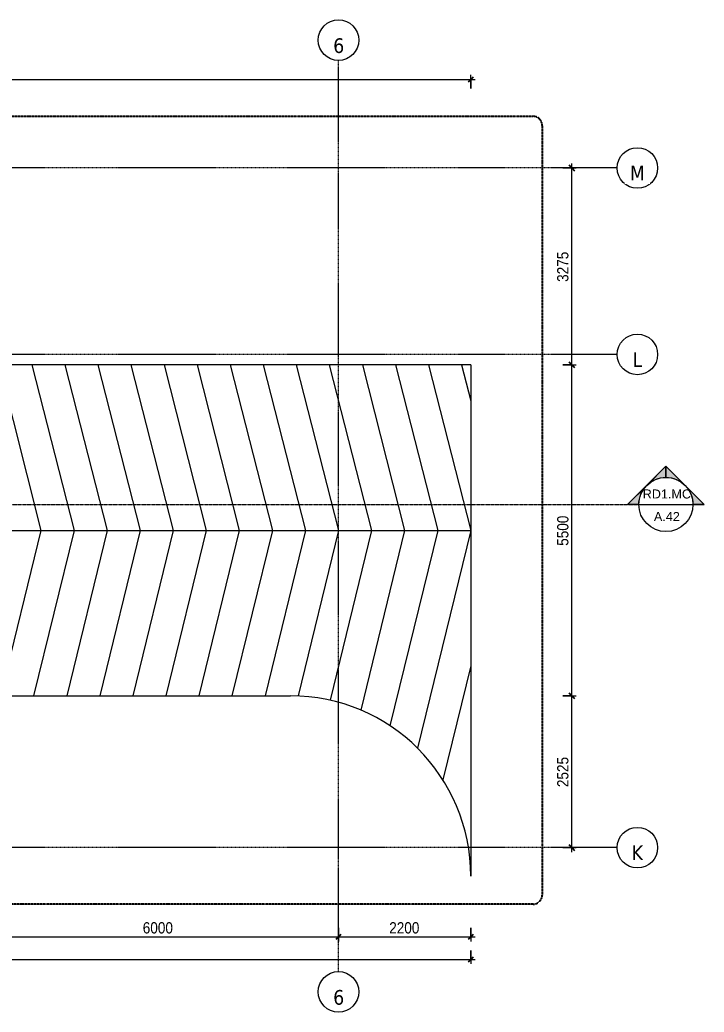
# Model space of a CAD drawing. Header units: millimetres. Extents: x 42313 to 135642, y -5392 to 75500.
# Drawn here: x 55651 to 67036, y 59002 to 75500 of the extents above; entities that cross this region are included whole.
import ezdxf

# ---------------------------------------------------------------- set-up
doc = ezdxf.new("R2010")
doc.units = ezdxf.units.MM
for name, pattern in [('Dash - Tight', [4.5, 3, -1.5]), ('Dash Dot 3_16_', [7.9375, 4.7625, -1.5875, 0, -1.5875]), ('Grid Line', [22.225, 12.7, -3.175, 3.175, -3.175]), ('Hidden', [7.14375, 4.7625, -2.38125])]:
    doc.linetypes.add(name, pattern=pattern)
for name, color, linetype, lineweight in [('A-ANNO-DIMS', 211, 'Continuous', 9), ('A-ANNO-DIMS-75', 211, 'Continuous', 9), ('A-DETL-GENF-2', 92, 'Dash - Tight', 18), ('A-DETL-GENF-3', 92, 'Hidden', 25), ('A-DETL-THIN', 151, 'Continuous', 18), ('G-ANNO-SYMB', 111, 'Continuous', 9), ('G-ANNO-SYMB-1', 111, 'Dash Dot 3_16_', 18), ('S-GRID-1', 1, 'Grid Line', 9), ('S-GRID-IDEN', 1, 'Continuous', 9)]:
    doc.layers.add(name, color=color, linetype=linetype, lineweight=lineweight)
doc.styles.add('Arial', font='arial.ttf', dxfattribs={"height": 150})
doc.styles.add('Tahoma_B', font='tahomabd.ttf', dxfattribs={"height": 243.75})
doc.styles.add('UTM Avo', font='', dxfattribs={"width": 0.9, "height": 187.5})
doc.styles.get('UTM Avo').set_extended_font_data('UTM Avo')
doc.dimstyles.new('1_Dim_chi_tiet_2_5', dxfattribs={"dimscale": 304.8, "dimtxt": 187.368928, "dimasz": 0.295276, "dimexe": 0.246063, "dimexo": 0.0625, "dimgap": 0.024606, "dimtad": 1, "dimdec": 0, "dimrnd": 5, "dimzin": 0, "dimdsep": 46, "dimtxsty": 'UTM Avo', "dimblk1": 'OBLIQUE', "dimblk2": 'OBLIQUE', "dimsah": 1, "dimcen": 0.09, "dimdle": 0.246063, "dimazin": 0, "dimtfac": 1, "dimtdec": 4, "dimtix": 1, "dimtmove": 0, "dimatfit": 3, "dimfxl": 0.492126, "dimfxlon": 1, "dimtvp": 1, "dimtolj": 1, "dimtzin": 0, "dimarcsym": 2})

# ---------------------------------------------------------------- blocks, each defined once
blk = doc.blocks.new('BORDER VIEW - BORDER VIEW-2145199-TKCS_RAMP DỐC 1 - MẶT BẰNG HẦM')
at = {"layer": 'A-DETL-GENF-3'}
for p, q in [((150, 13099), (20198, 13099)), ((0, 150), (0, 12949)), ((20348, 12949), (20348, 150)), ((20198, 0), (150, 0))]:
    blk.add_line(p, q, dxfattribs=at)
for centre, start, end in [((150, 12949), 90, 180), ((20198, 12949), 0, 90), ((150, 150), 180, 270), ((20198, 150), 270, 360)]:
    blk.add_arc(centre, 150, start, end, dxfattribs=at)
blk = doc.blocks.new('Grid - M_Grid Head - Circle-353313-TKCS_RAMP DỐC 1 - MẶT BẰNG HẦM')
at = {"layer": 'S-GRID-IDEN'}
blk.add_circle((0, 0), 4.5, dxfattribs=at)
blk = doc.blocks.new('Section - M_Section Head - Filled-352373-TKCS_RAMP DỐC 1 - MẶT BẰNG HẦM')
at = {"layer": 'G-ANNO-SYMB'}
h = blk.add_hatch(color=256, dxfattribs=at)
edge = h.paths.add_edge_path()
edge.add_line((-6, 8.49), (-6, 6))
edge.add_arc((-6, 0), 6, 90, 135)
edge.add_line((-10.24, 4.24), (-6, 8.49))
h = blk.add_hatch(color=256, dxfattribs=at)
edge = h.paths.add_edge_path()
edge.add_line((-6, 8.49), (-1.76, 4.24))
edge.add_arc((-6, 0), 6, 45, 90)
edge.add_line((-6, 6), (-6, 8.49))
h = blk.add_hatch(color=256, dxfattribs=at)
edge = h.paths.add_edge_path()
edge.add_line((-14.49, 0), (-10.24, 4.24))
edge.add_arc((-6, 0), 6, 135, 180)
edge.add_line((-12, 0), (-14.49, 0))
h = blk.add_hatch(color=256, dxfattribs=at)
edge = h.paths.add_edge_path()
edge.add_line((2.49, 0), (0, 0))
edge.add_arc((-6, 0), 6, 360, 405)
edge.add_line((-1.76, 4.24), (2.49, 0))
for p, q in [((-6, 8.49), (-14.49, 0)), ((-6, 8.49), (-10.24, 4.24)), ((-6, 8.49), (2.49, 0)), ((-6, 6), (-6, 8.49)), ((-6, 8.49), (-6, 6)), ((-1.76, 4.24), (-6, 8.49)), ((-10.24, 4.24), (-14.49, 0)), ((2.49, 0), (-1.76, 4.24)), ((-14.49, 0), (-12, 0)), ((0, 0), (2.49, 0)), ((-12, 0), (-14.49, 0)), ((0, 0), (2.49, 0))]:
    blk.add_line(p, q, dxfattribs=at)
for start, end in [(360, 180), (90, 135), (45, 90), (135, 180), (360, 45), (180, 360)]:
    blk.add_arc((-6, 0), 6, start, end, dxfattribs=at)
blk = doc.blocks.new('DIMBLOCK1-TKCS_RAMP DỐC 1 - MẶT BẰNG HẦM')
at = {"layer": 'A-ANNO-DIMS-75'}
for p, q in [((45953, 74360), (45953, 74585)), ((63153, 74360), (63153, 74585)), ((45878, 74510), (63228, 74510)), ((45953, 74510), (45953, 74360)), ((63153, 74510), (63153, 74360))]:
    blk.add_line(p, q, dxfattribs=at)
at = {"layer": 'A-ANNO-DIMS-75', "lineweight": 25}
for p, q in [((45953, 74510), (45908, 74465)), ((45953, 74510), (45998, 74555)), ((63153, 74510), (63108, 74465)), ((63153, 74510), (63198, 74555))]:
    blk.add_line(p, q, dxfattribs=at)
at = {"layer": 'A-ANNO-DIMS-75', "color": 0, "insert": (54232, 74753), "char_height": 187.5, "width": 770.29, "attachment_point": 1, "line_spacing_factor": 1.110334, "style": 'UTM Avo'}
blk.add_mtext('17200', dxfattribs=at)
blk = doc.blocks.new('_Oblique')
at = {"color": 0, "linetype": 'ByBlock', "lineweight": -2}
blk.add_line((-0.5, -0.5), (0.5, 0.5), dxfattribs=at)
blk = doc.blocks.new('DIMBLOCK6-TKCS_RAMP DỐC 1 - MẶT BẰNG HẦM')
at = {"layer": 'A-ANNO-DIMS-75'}
for p, q in [((54953, 60404), (54953, 60179)), ((54953, 60254), (54953, 60404)), ((60953, 60404), (60953, 60179)), ((60953, 60254), (60953, 60404)), ((54953, 60254), (60953, 60254))]:
    blk.add_line(p, q, dxfattribs=at)
at = {"layer": 'A-ANNO-DIMS-75', "lineweight": 25}
for p, q in [((54953, 60254), (54908, 60209)), ((54953, 60254), (54998, 60299)), ((60953, 60254), (60908, 60209)), ((60953, 60254), (60998, 60299))]:
    blk.add_line(p, q, dxfattribs=at)
at = {"layer": 'A-ANNO-DIMS-75', "color": 0, "insert": (57696, 60498), "char_height": 187.5, "width": 616.24, "attachment_point": 1, "line_spacing_factor": 1.110334, "style": 'UTM Avo'}
blk.add_mtext('6000', dxfattribs=at)
blk = doc.blocks.new('DIMBLOCK7-TKCS_RAMP DỐC 1 - MẶT BẰNG HẦM')
at = {"layer": 'A-ANNO-DIMS-75'}
for p, q in [((60953, 60404), (60953, 60179)), ((60953, 60254), (60953, 60404)), ((63153, 60404), (63153, 60179)), ((63153, 60254), (63153, 60404)), ((60953, 60254), (63228, 60254))]:
    blk.add_line(p, q, dxfattribs=at)
at = {"layer": 'A-ANNO-DIMS-75', "lineweight": 25}
for p, q in [((60953, 60254), (60908, 60209)), ((60953, 60254), (60998, 60299)), ((63153, 60254), (63108, 60209)), ((63153, 60254), (63198, 60299))]:
    blk.add_line(p, q, dxfattribs=at)
at = {"layer": 'A-ANNO-DIMS-75', "color": 0, "insert": (61796, 60498), "char_height": 187.5, "width": 616.24, "attachment_point": 1, "line_spacing_factor": 1.110334, "style": 'UTM Avo'}
blk.add_mtext('2200', dxfattribs=at)
blk = doc.blocks.new('DIMBLOCK8-TKCS_RAMP DỐC 1 - MẶT BẰNG HẦM')
at = {"layer": 'A-ANNO-DIMS-75'}
for p, q in [((44453, 60029), (44453, 59804)), ((44453, 59879), (44453, 60029)), ((63153, 60029), (63153, 59804)), ((63153, 59879), (63153, 60029)), ((44378, 59879), (63228, 59879))]:
    blk.add_line(p, q, dxfattribs=at)
at = {"layer": 'A-ANNO-DIMS-75', "lineweight": 25}
for p, q in [((44453, 59879), (44498, 59924)), ((63153, 59879), (63198, 59924)), ((44453, 59879), (44408, 59834)), ((63153, 59879), (63108, 59834))]:
    blk.add_line(p, q, dxfattribs=at)
at = {"layer": 'A-ANNO-DIMS-75', "color": 0, "insert": (53482, 60123), "char_height": 187.5, "width": 770.29, "attachment_point": 1, "line_spacing_factor": 1.110334, "style": 'UTM Avo'}
blk.add_mtext('18700', dxfattribs=at)
blk = doc.blocks.new('DIMBLOCK9-TKCS_RAMP DỐC 1 - MẶT BẰNG HẦM')
at = {"layer": 'A-ANNO-DIMS-75'}
for p, q in [((64683, 64262), (64908, 64262)), ((64833, 64262), (64683, 64262)), ((64833, 61662), (64833, 64262)), ((64683, 61737), (64908, 61737)), ((64833, 61737), (64683, 61737))]:
    blk.add_line(p, q, dxfattribs=at)
at = {"layer": 'A-ANNO-DIMS-75', "lineweight": 25}
for p, q in [((64833, 64262), (64788, 64307)), ((64833, 64262), (64878, 64217)), ((64833, 61737), (64788, 61782)), ((64833, 61737), (64878, 61692))]:
    blk.add_line(p, q, dxfattribs=at)
at = {"layer": 'A-ANNO-DIMS-75', "color": 0, "insert": (64590, 62743), "char_height": 187.5, "width": 616.24, "attachment_point": 1, "rotation": 90, "line_spacing_factor": 1.110334, "style": 'UTM Avo'}
blk.add_mtext('2525', dxfattribs=at)
blk = doc.blocks.new('DIMBLOCK10-TKCS_RAMP DỐC 1 - MẶT BẰNG HẦM')
at = {"layer": 'A-ANNO-DIMS-75', "lineweight": 25}
for p, q in [((64833, 69762), (64788, 69807)), ((64833, 69762), (64878, 69717)), ((64833, 64262), (64788, 64307)), ((64833, 64262), (64878, 64217))]:
    blk.add_line(p, q, dxfattribs=at)
at = {"layer": 'A-ANNO-DIMS-75'}
for p, q in [((64683, 69762), (64908, 69762)), ((64833, 69762), (64683, 69762)), ((64833, 64262), (64833, 69762)), ((64683, 64262), (64908, 64262)), ((64833, 64262), (64683, 64262))]:
    blk.add_line(p, q, dxfattribs=at)
at = {"layer": 'A-ANNO-DIMS-75', "color": 0, "insert": (64590, 66755), "char_height": 187.5, "width": 616.24, "attachment_point": 1, "rotation": 90, "line_spacing_factor": 1.110334, "style": 'UTM Avo'}
blk.add_mtext('5500', dxfattribs=at)
blk = doc.blocks.new('DIMBLOCK11-TKCS_RAMP DỐC 1 - MẶT BẰNG HẦM')
at = {"layer": 'A-ANNO-DIMS-75'}
for p, q in [((64833, 69762), (64833, 73112)), ((64683, 73037), (64908, 73037)), ((64833, 73037), (64683, 73037)), ((64683, 69762), (64908, 69762)), ((64833, 69762), (64683, 69762))]:
    blk.add_line(p, q, dxfattribs=at)
at = {"layer": 'A-ANNO-DIMS-75', "lineweight": 25}
for p, q in [((64833, 73037), (64788, 73082)), ((64833, 73037), (64878, 72992)), ((64833, 69762), (64788, 69807)), ((64833, 69762), (64878, 69717))]:
    blk.add_line(p, q, dxfattribs=at)
at = {"layer": 'A-ANNO-DIMS-75', "color": 0, "insert": (64590, 71143), "char_height": 187.5, "width": 616.24, "attachment_point": 1, "rotation": 90, "line_spacing_factor": 1.110334, "style": 'UTM Avo'}
blk.add_mtext('3275', dxfattribs=at)

msp = doc.modelspace()

# ---------------------------------------------------------------- linework, layer by layer
at = {"layer": 'A-DETL-THIN'}
for p, q in [((63152.6, 69761.9), (54952.6, 69761.9)), ((55299.6, 69761.9), (56002.6, 67011.9)), ((55849.6, 69761.9), (56552.6, 67011.9)), ((56399.6, 69761.9), (57102.6, 67011.9)), ((56949.6, 69761.9), (57652.6, 67011.9)), ((57499.6, 69761.9), (58202.6, 67011.9)), ((58049.6, 69761.9), (58752.6, 67011.9)), ((58599.6, 69761.9), (59302.6, 67011.9)), ((59149.6, 69761.9), (59852.6, 67011.9)), ((59699.6, 69761.9), (60402.6, 67011.9)), ((60249.2, 69763.5), (60952.6, 67011.9)), ((60799.6, 69761.9), (61502.6, 67011.9)), ((61349.6, 69761.9), (62052.6, 67011.9)), ((61899.6, 69761.9), (62602.6, 67011.9)), ((62449.6, 69761.9), (63152.6, 67011.9)), ((62999.6, 69761.9), (63152.6, 69163.7)), ((63152.6, 69761.9), (63152.6, 61261.9)), ((45952.6, 67011.9), (63152.6, 67011.9)), ((56002.6, 67011.9), (55330.5, 64261.9)), ((56552.6, 67011.9), (55880.5, 64261.9)), ((57102.6, 67011.9), (56430.5, 64261.9)), ((57652.6, 67011.9), (56980.5, 64261.9)), ((58202.6, 67011.9), (57530.5, 64261.9)), ((58752.6, 67011.9), (58080.5, 64261.9)), ((59302.6, 67011.9), (58630.5, 64261.9)), ((59852.6, 67011.9), (59180.5, 64261.9)), ((60402.6, 67011.9), (59730.5, 64261.9)), ((60952.6, 67011.9), (60279.8, 64259.2)), ((61502.6, 67011.9), (60812.5, 64188.4)), ((62052.6, 67011.9), (61322.4, 64024.4)), ((62602.6, 67011.9), (61808.7, 63763.4)), ((63152.6, 67011.9), (62267.3, 63389.8)), ((63152.6, 64761.4), (62688.9, 62864.1)), ((53452.6, 64261.9), (60152.6, 64261.9))]:
    msp.add_line(p, q, dxfattribs=at)
msp.add_arc((60152.6, 61261.9), 3000, 360, 90, dxfattribs=at)
at = {"layer": 'G-ANNO-SYMB'}
msp.add_line((65949.4, 67441.9), (66849.4, 67441.9), dxfattribs=at)
at = {"layer": 'G-ANNO-SYMB-1'}
msp.add_line((42776.6, 67441.9), (65949.4, 67441.9), dxfattribs=at)
at = {"layer": 'S-GRID-1'}
for p, q in [((63712, 73036.9), (44862.6, 73036.9)), ((60952.6, 61552), (60952.6, 72949.7)), ((65587, 73036.9), (63712, 73036.9)), ((63712, 69936.9), (44862.6, 69936.9)), ((65587, 69936.9), (63712, 69936.9)), ((63712, 61736.9), (44862.6, 61736.9)), ((65587, 61736.9), (63712, 61736.9)), ((60952.6, 59677), (60952.6, 61552))]:
    msp.add_line(p, q, dxfattribs=at)

# ---------------------------------------------------------------- block references
at = {"layer": 'A-DETL-GENF-2'}
msp.add_blockref('BORDER VIEW - BORDER VIEW-2145199-TKCS_RAMP DỐC 1 - MẶT BẰNG HẦM', (43992.6, 60796.9), dxfattribs=at)
at = {"layer": 'G-ANNO-SYMB', "extrusion": (0, 0, -1), "xscale": 74.99999999999996, "yscale": 74.99999999999996, "zscale": 74.99999999999996}
msp.add_blockref('Section - M_Section Head - Filled-352373-TKCS_RAMP DỐC 1 - MẶT BẰNG HẦM', (-65949.4, 67441.9), dxfattribs=at)
at = {"layer": 'S-GRID-IDEN', "xscale": 74.99999999999996, "yscale": 74.99999999999996, "zscale": 74.99999999999996}
for p in [(60952.6, 75162.2), (60952.6, 59339.5)]:
    msp.add_blockref('Grid - M_Grid Head - Circle-353313-TKCS_RAMP DỐC 1 - MẶT BẰNG HẦM', p, dxfattribs=at)
at = {"layer": 'S-GRID-IDEN', "xscale": 74.99999999999996, "yscale": 74.99999999999996, "zscale": 74.99999999999996, "rotation": 89.99999999999982}
for p in [(65924.5, 73036.9), (65924.5, 69936.9), (65924.5, 61736.9)]:
    msp.add_blockref('Grid - M_Grid Head - Circle-353313-TKCS_RAMP DỐC 1 - MẶT BẰNG HẦM', p, dxfattribs=at)

# ---------------------------------------------------------------- texts
at = {"layer": 'G-ANNO-SYMB', "char_height": 150, "attachment_point": 5, "line_spacing_factor": 0.936439, "style": 'Arial'}
for s, insert, width in [('\\pt952.5,1905,2857.5,3810,4762.5,5715,6667.5,7620,8572.5,9525,10477.5,11430,12382.5,13335,14287.5,15240,16192.5,17145,18097.5,19050,20002.5,20955,21907.5,22860,23812.5,24765,25717.5,26670,27622.5,28575,29527.5,30480;RD1.MC', (66415.3, 67615.9), 819), ('\\pt952.5,1905,2857.5,3810,4762.5,5715,6667.5,7620,8572.5,9525,10477.5,11430,12382.5,13335,14287.5,15240,16192.5,17145,18097.5,19050,20002.5,20955,21907.5,22860,23812.5,24765,25717.5,26670,27622.5,28575,29527.5,30480;A.42', (66415.3, 67241.7), 446.25)]:
    msp.add_mtext(s, dxfattribs=dict(at, insert=insert, width=width))

# ---------------------------------------------------------------- dimensions: what is measured, and where the dimension line sits
at = {"layer": 'A-ANNO-DIMS'}
for base, p1, p2, override, picture, middle in [((63152.6, 74509.7), (45952.6, 74359.7), (63152.6, 74359.7), {"dimpost": '<>', "dimfxl": 17200}, 'DIMBLOCK1-TKCS_RAMP DỐC 1 - MẶT BẰNG HẦM', (54552.6, 74614.2)), ((60952.6, 60254.4), (54952.6, 60404.4), (60952.6, 60404.4), {"dimpost": '<>', "dimfxl": 6000}, 'DIMBLOCK6-TKCS_RAMP DỐC 1 - MẶT BẰNG HẦM', (57952.6, 60358.9)), ((63152.6, 60254.4), (60952.6, 60404.4), (63152.6, 60404.4), {"dimpost": '<>', "dimfxl": 2200}, 'DIMBLOCK7-TKCS_RAMP DỐC 1 - MẶT BẰNG HẦM', (62052.6, 60358.9)), ((63152.6, 59879.4), (44452.6, 60029.4), (63152.6, 60029.4), {"dimpost": '<>', "dimfxl": 18700}, 'DIMBLOCK8-TKCS_RAMP DỐC 1 - MẶT BẰNG HẦM', (53802.6, 59983.9))]:
    dim = msp.add_linear_dim(base=base, p1=p1, p2=p2, dimstyle='1_Dim_chi_tiet_2_5', override=override, dxfattribs=at)
    dim.commit()
    dim.dimension.update_dxf_attribs({"geometry": picture, "text_midpoint": middle})
for base, p1, p2, override, picture, middle in [((64833.2, 73036.9), (64683.2, 69761.9), (64683.2, 73036.9), {"dimpost": '<>', "dimfxl": 3274.949304}, 'DIMBLOCK11-TKCS_RAMP DỐC 1 - MẶT BẰNG HẦM', (64728.6, 71399.4)), ((64833.2, 69761.9), (64683.2, 64261.9), (64683.2, 69761.9), {"dimpost": '<>', "dimfxl": 5500}, 'DIMBLOCK10-TKCS_RAMP DỐC 1 - MẶT BẰNG HẦM', (64728.6, 67011.9)), ((64833.2, 64261.9), (64683.2, 61736.9), (64683.2, 64261.9), {"dimpost": '<>', "dimfxl": 2525}, 'DIMBLOCK9-TKCS_RAMP DỐC 1 - MẶT BẰNG HẦM', (64728.6, 62999.4))]:
    dim = msp.add_linear_dim(base=base, p1=p1, p2=p2, angle=90, dimstyle='1_Dim_chi_tiet_2_5', override=override, dxfattribs=at)
    dim.commit()
    dim.dimension.update_dxf_attribs({"geometry": picture, "text_midpoint": middle})

# ---------------------------------------------------------------- next in the draw order: texts
at = {"layer": 'S-GRID-IDEN', "char_height": 243.75, "attachment_point": 5, "line_spacing_factor": 0.996129, "style": 'Tahoma_B', "bg_fill": 3, "box_fill_scale": 1.25, "bg_fill_color": 256, "bg_fill_true_color": 13158600, "bg_fill_transparency": 0}
for s, insert, width in [('\\pt952.49944,1904.99888,2857.50075,3810.00019,4762.49962,5714.99906,6667.50094,7620.00037,8572.49981,9524.99925,10477.50113,11430.00056,12382.5,13334.99944,14287.49888,15240.00075,16192.50019,17144.99963,18097.49906,19050.00094,20002.50038,20954.99981,21907.49925,22860.00113,23812.50056,24765,25717.49944,26669.99887,27622.50075,28575.00019,29527.49963,30479.99906;6', (60956.1, 75068.6), 218.25), ('\\pt952.49944,1904.99888,2857.50075,3810.00019,4762.49962,5714.99906,6667.50094,7620.00037,8572.49981,9524.99925,10477.50113,11430.00056,12382.5,13334.99944,14287.49888,15240.00075,16192.50019,17144.99963,18097.49906,19050.00094,20002.50038,20954.99981,21907.49925,22860.00113,23812.50056,24765,25717.49944,26669.99887,27622.50075,28575.00019,29527.49963,30479.99906;M', (65923.8, 72951), 303), ('\\pt952.49944,1904.99888,2857.50075,3810.00019,4762.49962,5714.99906,6667.50094,7620.00037,8572.49981,9524.99925,10477.50113,11430.00056,12382.5,13334.99944,14287.49888,15240.00075,16192.50019,17144.99963,18097.49906,19050.00094,20002.50038,20954.99981,21907.49925,22860.00113,23812.50056,24765,25717.49944,26669.99887,27622.50075,28575.00019,29527.49963,30479.99906;L', (65923.8, 69851), 193.5), ('\\pt952.49944,1904.99888,2857.50075,3810.00019,4762.49962,5714.99906,6667.50094,7620.00037,8572.49981,9524.99925,10477.50113,11430.00056,12382.5,13334.99944,14287.49888,15240.00075,16192.50019,17144.99963,18097.49906,19050.00094,20002.50038,20954.99981,21907.49925,22860.00113,23812.50056,24765,25717.49944,26669.99887,27622.50075,28575.00019,29527.49963,30479.99906;K', (65923.8, 61651), 238.5), ('\\pt952.49944,1904.99888,2857.50075,3810.00019,4762.49962,5714.99906,6667.50094,7620.00037,8572.49981,9524.99925,10477.50113,11430.00056,12382.5,13334.99944,14287.49888,15240.00075,16192.50019,17144.99963,18097.49906,19050.00094,20002.50038,20954.99981,21907.49925,22860.00113,23812.50056,24765,25717.49944,26669.99887,27622.50075,28575.00019,29527.49963,30479.99906;6', (60956.1, 59245.8), 218.25)]:
    msp.add_mtext(s, dxfattribs=dict(at, insert=insert, width=width))

# ---------------------------------------------------------------- next in the draw order: linework, layer by layer
at = {"layer": 'S-GRID-1'}
msp.add_line((60952.6, 72949.7), (60952.6, 74824.7), dxfattribs=at)

doc.saveas('drawing.dxf')
